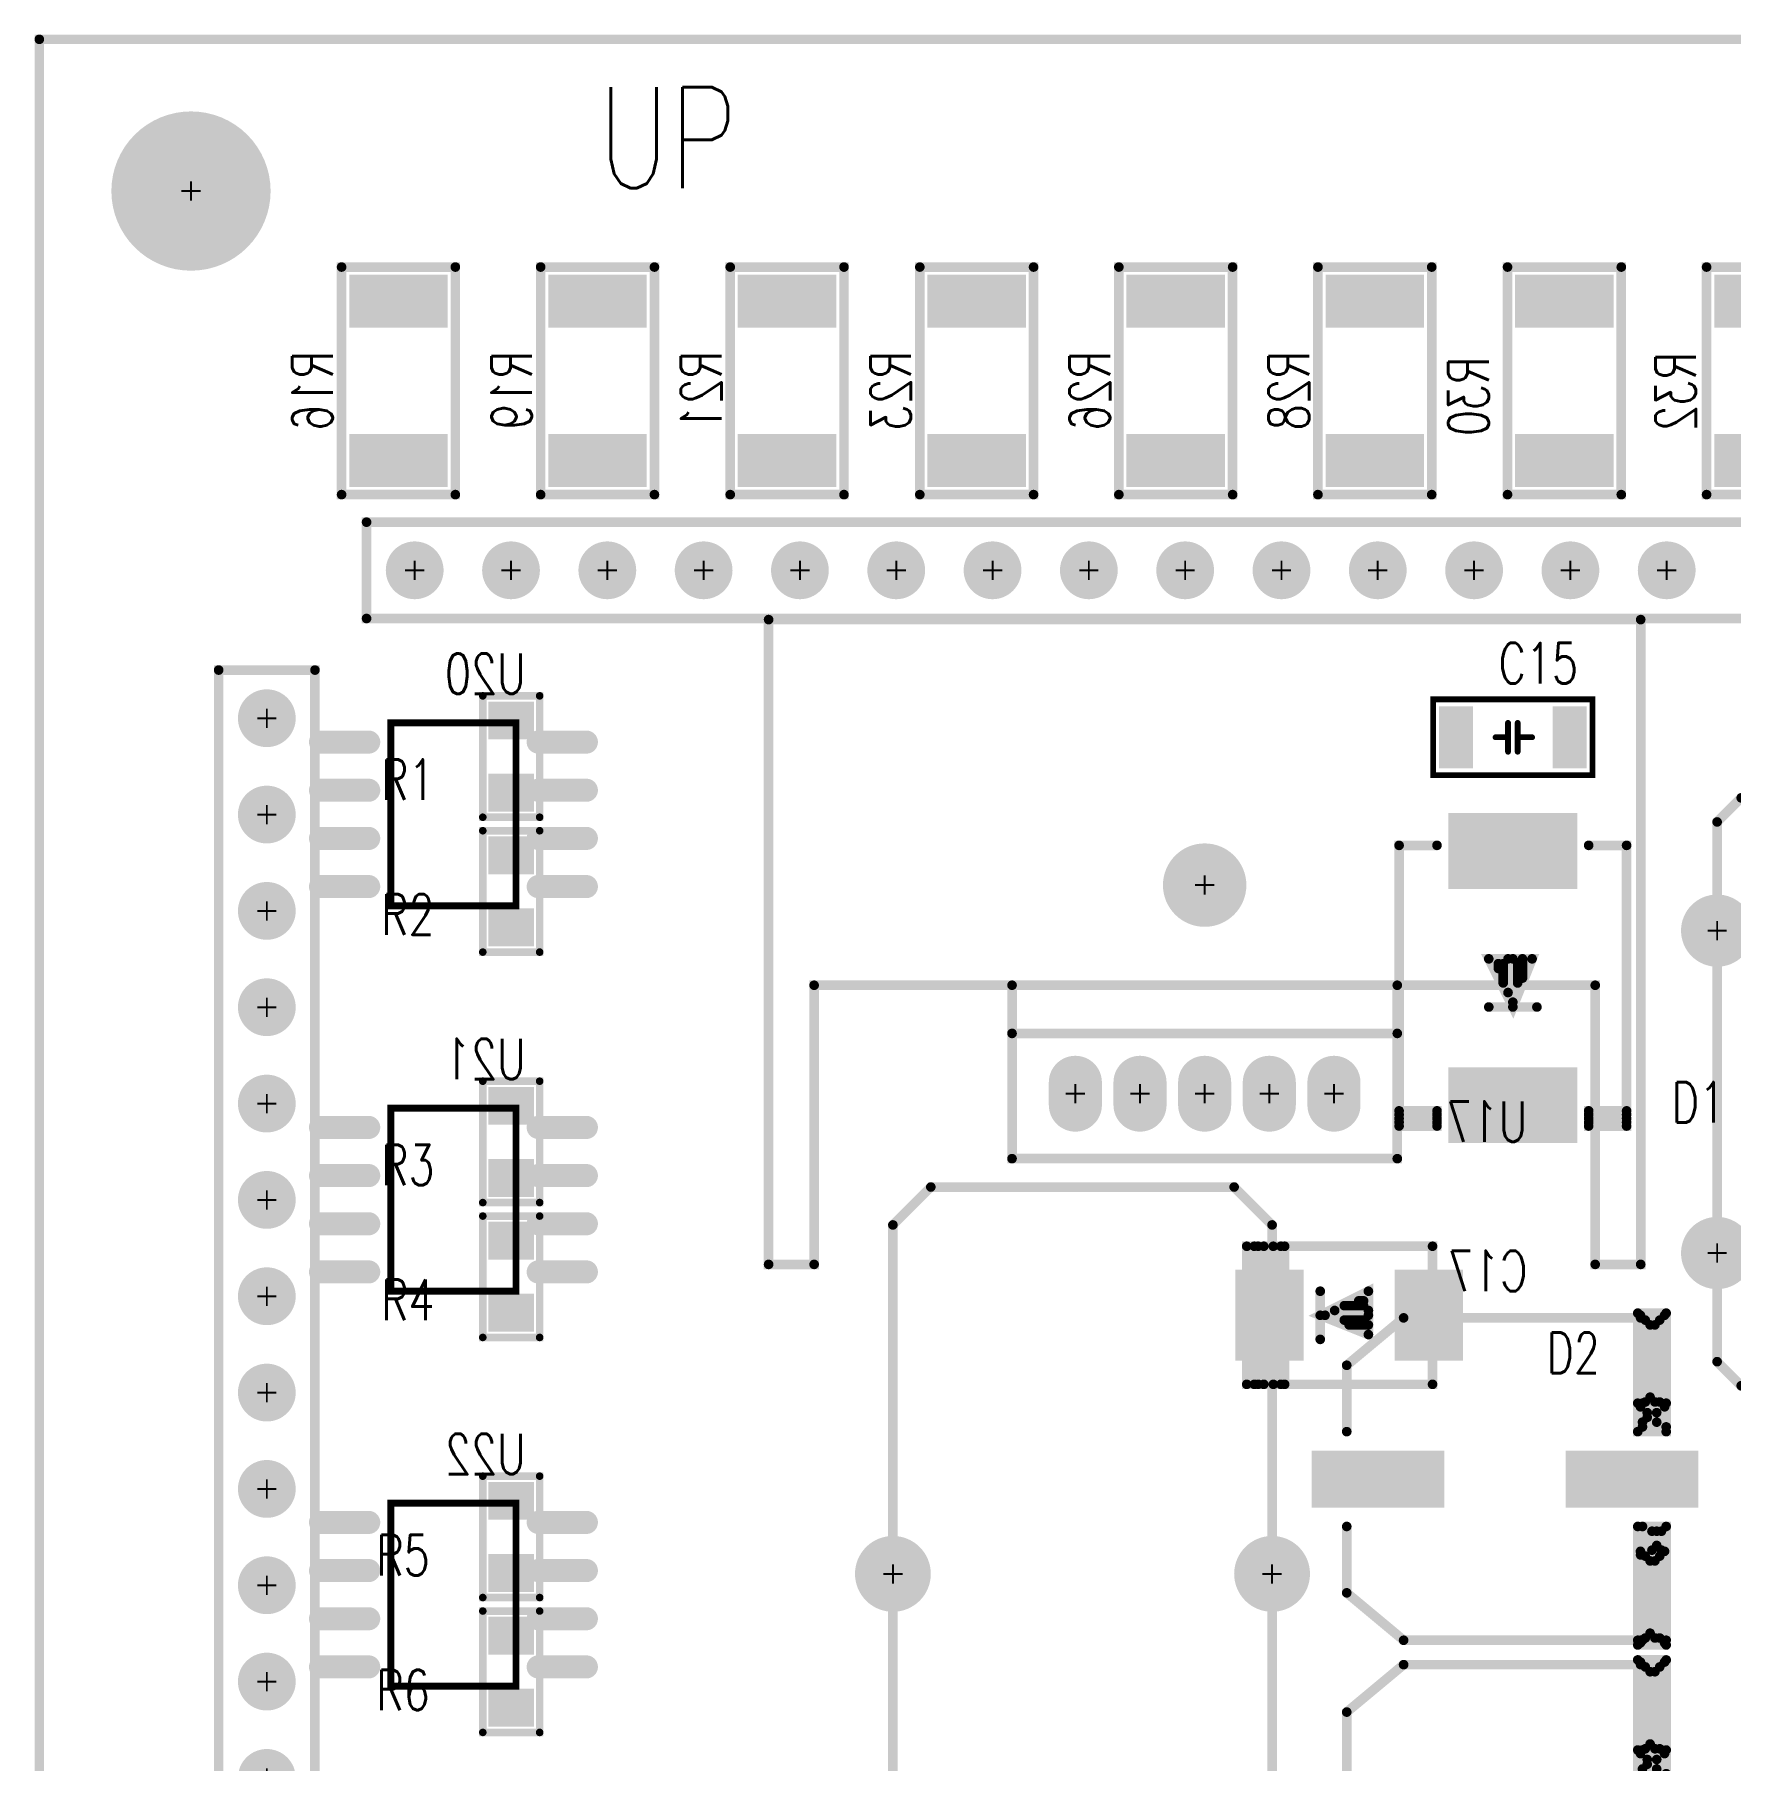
# Model space of a CAD drawing. Extents: x -29 to 96, y -45 to 104.
# Drawn here: x -0.13 to 44.6, y 58.62 to 104.13 of the extents above; entities that cross this region are included whole.
import ezdxf

# ---------------------------------------------------------------- set-up
doc = ezdxf.new("R2010")
doc.units = 0
for name, color, linetype in [('BOARD_OUTLINE_00', 43, 'CONTINUOUS'), ('DRIL_PLTE_THRU_01', 3, 'CONTINUOUS'), ('DRIL_PLTE_THRU_02', 1, 'CONTINUOUS'), ('DRIL_SYMBOL', 43, 'CONTINUOUS'), ('PADS_BOT', 16, 'CONTINUOUS'), ('PADS_INNER', 96, 'CONTINUOUS'), ('PADS_TOP', 96, 'CONTINUOUS'), ('PADS_XR_25', 253, 'CONTINUOUS'), ('PART_BOT_2DLINE_00', 2, 'CONTINUOUS'), ('PART_NAME_01', 254, 'CONTINUOUS'), ('PART_NAME_02', 130, 'CONTINUOUS'), ('PART_TOP_2DLINE_00', 254, 'CONTINUOUS'), ('PART_TOP_2DLINE_01', 254, 'CONTINUOUS'), ('TEXT_26', 254, 'CONTINUOUS')]:
    doc.layers.add(name, color=color, linetype=linetype)
doc.styles.add('W0$1524', font='simplex', dxfattribs={"width": 0.75})
doc.styles.add('W0$254', font='simplex', dxfattribs={"width": 0.75})

# ---------------------------------------------------------------- blocks, each defined once
blk = doc.blocks.new('SMOOTH_0$254')
at = {"const_width": 0.127}
blk.add_lwpolyline([(-0.0635, 0, 1), (0.0635, 0, 1)], format="xyb", close=True, dxfattribs=at)
blk = doc.blocks.new('BOARD_23')
at = {"layer": 'BOARD_OUTLINE_00', "const_width": 0.254}
blk.add_lwpolyline([(-0.55, -7.55), (95.45, -7.55), (95.45, 104.45), (-0.55, 104.45)], close=True, dxfattribs=at)
at = {"layer": 'BOARD_OUTLINE_00'}
blk.add_blockref('SMOOTH_0$254', (-0.55, 104.45), dxfattribs=at)
blk = doc.blocks.new('SMOOTH_0$1524')
at = {"const_width": 0.0762}
blk.add_lwpolyline([(-0.0381, 0, 1), (0.0381, 0, 1)], format="xyb", close=True, dxfattribs=at)
blk = doc.blocks.new('PART_BODY_TOP_2')
at = {"layer": 'PART_TOP_2DLINE_00', "const_width": 0.1524}
blk.add_lwpolyline([(-1, -2.1), (1, -2.1), (1, 2.1), (-1, 2.1)], close=True, dxfattribs=at)
for points in [[(0, 0.508), (0, 0.127)], [(-0.381, 0.127), (0.381, 0.127)], [(-0.381, -0.127), (0.381, -0.127)], [(0, -0.127), (0, -0.4572)]]:
    blk.add_lwpolyline(points, dxfattribs=at)
at = {"layer": 'PART_TOP_2DLINE_00'}
for p in [(-1, 2.1), (1, 2.1), (0, 0.508), (-0.381, 0.127), (0, 0.127), (0.381, 0.127), (-0.381, -0.127), (0, -0.127), (0, -0.4572), (0.381, -0.127), (-1, -2.1), (1, -2.1)]:
    blk.add_blockref('SMOOTH_0$1524', p, dxfattribs=at)
blk = doc.blocks.new('DRIL_HOLE_0')
blk.add_lwpolyline([(0, 0, 1), (0, 0, 1)], format="xyb", close=True)
blk = doc.blocks.new('PAD_0')
blk.add_lwpolyline([(0, 0, 1), (0, 0, 1)], format="xyb", close=True)
blk = doc.blocks.new('PAD_2')
at = {"const_width": 0.9}
blk.add_lwpolyline([(-0.82, 0), (0.82, 0)], dxfattribs=at)
blk = doc.blocks.new('STK_TOP_4')
at = {"layer": 'DRIL_PLTE_THRU_01'}
blk.add_blockref('DRIL_HOLE_0', (0, 0), dxfattribs=at)
at = {"layer": 'DRIL_PLTE_THRU_02'}
blk.add_blockref('DRIL_HOLE_0', (0, 0), dxfattribs=at)
at = {"layer": 'PADS_BOT'}
blk.add_blockref('PAD_0', (0, 0), dxfattribs=at)
at = {"layer": 'PADS_INNER'}
blk.add_blockref('PAD_0', (0, 0), dxfattribs=at)
at = {"layer": 'PADS_TOP'}
blk.add_blockref('PAD_2', (0, 0), dxfattribs=at)
blk = doc.blocks.new('SYM_TOP_4')
for name, p in [('STK_TOP_4', (0, 1.5)), ('PART_BODY_TOP_2', (0, 0)), ('STK_TOP_4', (0, -1.5))]:
    blk.add_blockref(name, p)
blk = doc.blocks.new('PART_TOP_6')
blk.add_blockref('SYM_TOP_4', (0, 0))
at = {"layer": 'PART_NAME_01', "style": 'W0$1524', "width": 0.75}
blk.add_text('C15', height=1.0668, rotation=90, dxfattribs=at).set_placement((-1.419, -0.376))
blk = doc.blocks.new('PART_BODY_BOT_3')
at = {"layer": 'PART_BOT_2DLINE_00', "const_width": 0.254}
for points in [[(-0.825, 1.25), (-0.825, 3), (0.675, 4.25), (6.925, 4.25), (6.925, 2)], [(6.85, 4.375), (7.6, 4.375)], [(6.85, 1.25), (6.85, 4.25)], [(6.85, 4.25), (7.6, 4.25)], [(6.922, 4.318), (7.557, 4.318), (7.557, 1.905), (6.922, 1.905), (6.922, 4.318), (7.43, 4.191), (7.43, 2.032), (7.049, 2.032), (7.049, 4.191), (7.303, 4.191), (7.303, 2.159), (7.176, 2.159), (7.176, 4.064)], [(6.975, 4.25), (6.975, 1.25), (7.6, 1.25), (7.6, 4.25)], [(7.475, 1.375), (7.475, 1.875), (7.225, 1.875), (7.225, 1.375), (7.35, 1.375), (7.35, 1.75)], [(6.85, 1.25), (7.6, 1.25)], [(6.922, -1.905), (6.925, -4.25), (0.675, -4.25), (-0.825, -3), (-0.825, -1.25)], [(6.85, -2), (6.85, -1.25), (7.6, -1.25), (7.6, -2), (6.975, -2), (6.975, -1.5), (7.35, -1.5), (7.35, -1.75), (7.1, -1.75), (7.1, -1.625)], [(6.85, -1.25), (6.85, -4.375)], [(6.975, -1.375), (7.6, -1.375)], [(7.6, -1.375), (7.6, -4.375)], [(6.922, -1.905), (7.557, -1.905), (7.557, -4.318), (6.922, -4.318), (6.922, -1.905), (7.43, -2.032), (7.43, -4.191), (7.049, -4.191), (7.049, -2.032), (7.303, -2.032), (7.303, -4.064), (7.176, -4.064), (7.176, -2.159)], [(6.85, -4.375), (7.6, -4.375)]]:
    blk.add_lwpolyline(points, dxfattribs=at)
at = {"layer": 'PART_BOT_2DLINE_00'}
for p in [(0.675, 4.25), (6.85, 4.375), (6.85, 4.25), (6.85, 4.25), (6.922, 4.318), (6.922, 4.318), (6.925, 4.25), (6.975, 4.25), (7.049, 4.191), (7.176, 4.064), (7.303, 4.191), (7.43, 4.191), (7.557, 4.318), (7.6, 4.375), (7.6, 4.25), (7.6, 4.25), (-0.825, 3), (7.176, 2.159), (7.303, 2.159), (6.922, 1.905), (6.925, 2), (7.049, 2.032), (7.225, 1.875), (7.35, 1.75), (7.43, 2.032), (7.475, 1.875), (7.557, 1.905), (-0.825, 1.25), (6.85, 1.25), (6.85, 1.25), (6.975, 1.25), (7.225, 1.375), (7.35, 1.375), (7.475, 1.375), (7.6, 1.25), (7.6, 1.25), (-0.825, -1.25), (6.85, -1.25), (6.85, -1.25), (6.975, -1.375), (7.6, -1.25), (7.6, -1.375), (7.6, -1.375), (6.922, -1.905), (6.922, -1.905), (6.922, -1.905), (6.975, -1.5), (7.1, -1.625), (7.1, -1.75), (7.35, -1.5), (7.35, -1.75), (7.557, -1.905), (6.85, -2), (6.975, -2), (7.049, -2.032), (7.176, -2.159), (7.303, -2.032), (7.43, -2.032), (7.6, -2), (-0.825, -3), (7.049, -4.191), (7.176, -4.064), (7.303, -4.064), (7.43, -4.191), (0.675, -4.25), (6.85, -4.375), (6.85, -4.375), (6.922, -4.318), (6.925, -4.25), (7.557, -4.318), (7.6, -4.375), (7.6, -4.375)]:
    blk.add_blockref('SMOOTH_0$254', p, dxfattribs=at)
blk = doc.blocks.new('PAD_3')
at = {"const_width": 1.5}
blk.add_lwpolyline([(-1.75, 0), (1.75, 0)], dxfattribs=at)
blk = doc.blocks.new('STK_BOT_5')
at = {"layer": 'DRIL_PLTE_THRU_01'}
blk.add_blockref('DRIL_HOLE_0', (0, 0), dxfattribs=at)
at = {"layer": 'DRIL_PLTE_THRU_02'}
blk.add_blockref('DRIL_HOLE_0', (0, 0), dxfattribs=at)
at = {"layer": 'PADS_BOT'}
blk.add_blockref('PAD_3', (0, 0), dxfattribs=at)
at = {"layer": 'PADS_INNER'}
blk.add_blockref('PAD_0', (0, 0), dxfattribs=at)
at = {"layer": 'PADS_TOP'}
blk.add_blockref('PAD_0', (0, 0), dxfattribs=at)
at = {"layer": 'PADS_XR_25'}
blk.add_blockref('PAD_0', (0, 0), dxfattribs=at)
blk = doc.blocks.new('SYM_BOT_5')
for name, p in [('PART_BODY_BOT_3', (0, 0)), ('STK_BOT_5', (0, 0)), ('STK_BOT_5', (6.7, 0))]:
    blk.add_blockref(name, p)
blk = doc.blocks.new('PART_BOT_7')
blk.add_blockref('SYM_BOT_5', (0, 0))
at = {"layer": 'PART_NAME_02', "style": 'W0$1524', "width": 0.75}
blk.add_text('C16', height=1.0668, rotation=180, dxfattribs=at).set_placement((3.556, 5.588))
blk = doc.blocks.new('PART_BOT_8')
blk.add_blockref('SYM_BOT_5', (0, 0))
at = {"layer": 'PART_NAME_02', "style": 'W0$1524', "width": 0.75}
blk.add_text('C17', height=1.0668, rotation=180, dxfattribs=at).set_placement((3.937, -4.953))
blk = doc.blocks.new('PART_BODY_BOT_22')
at = {"layer": 'PART_BOT_2DLINE_00', "const_width": 0.254}
blk.add_lwpolyline([(-3.615, -7.75), (-4.25, -7.115), (-4.25, 7.115), (-3.615, 7.75), (3.615, 7.75), (4.25, 7.115), (4.25, -7.115), (3.615, -7.75)], close=True, dxfattribs=at)
for points in [[(-1.456, 4.188, -1.999132), (-0.44, 4.188)], [(-0.44, 4.188, -1.999132), (0.576, 4.188)], [(0.576, 4.188, -1.999132), (1.592, 4.188)], [(-1.456, -4.448, -1.999132), (-0.44, -4.448)], [(-0.44, -4.448, -1.999132), (0.576, -4.448)], [(0.576, -4.448, -1.999132), (1.592, -4.448)]]:
    blk.add_lwpolyline(points, format="xyb", dxfattribs=at)
for points in [[(-2.726, 4.188), (-1.456, 4.188)], [(2.862, 4.188), (1.592, 4.188)], [(-2.726, -4.448), (-1.456, -4.448)], [(2.862, -4.448), (1.592, -4.448)]]:
    blk.add_lwpolyline(points, dxfattribs=at)
at = {"layer": 'PART_BOT_2DLINE_00'}
for p in [(-3.615, 7.75), (3.615, 7.75), (-4.25, 7.115), (4.25, 7.115), (-2.726, 4.188), (-1.456, 4.188), (-1.456, 4.188), (-0.44, 4.188), (-0.44, 4.188), (0.576, 4.188), (0.576, 4.188), (1.592, 4.188), (1.592, 4.188), (2.862, 4.188), (-2.726, -4.448), (-1.456, -4.448), (-1.456, -4.448), (-0.44, -4.448), (-0.44, -4.448), (0.576, -4.448), (0.576, -4.448), (1.592, -4.448), (1.592, -4.448), (2.862, -4.448), (-4.25, -7.115), (4.25, -7.115), (-3.615, -7.75), (3.615, -7.75)]:
    blk.add_blockref('SMOOTH_0$254', p, dxfattribs=at)
blk = doc.blocks.new('DRIL_SYMBOL_1$2')
at = {"layer": 'DRIL_SYMBOL', "const_width": 0.0508}
for points in [[(-0.254, 0), (0.254, 0)], [(0, -0.254), (0, 0.254)]]:
    blk.add_lwpolyline(points, dxfattribs=at)
blk = doc.blocks.new('DRIL_HOLE_1$2')
at = {"const_width": 0.6}
blk.add_lwpolyline([(-0.3, 0, 1), (0.3, 0, 1)], format="xyb", close=True, dxfattribs=at)
blk.add_blockref('DRIL_SYMBOL_1$2', (0, 0))
blk = doc.blocks.new('PAD_18')
at = {"const_width": 0.9525}
blk.add_lwpolyline([(0, -0.47625, 1), (0, 0.47625, 1)], format="xyb", close=True, dxfattribs=at)
blk = doc.blocks.new('STK_BOT_36')
at = {"layer": 'DRIL_PLTE_THRU_01'}
blk.add_blockref('DRIL_HOLE_1$2', (0, 0), dxfattribs=at)
at = {"layer": 'DRIL_PLTE_THRU_02'}
blk.add_blockref('DRIL_HOLE_1$2', (0, 0), dxfattribs=at)
at = {"layer": 'PADS_BOT'}
blk.add_blockref('PAD_18', (0, 0), dxfattribs=at)
at = {"layer": 'PADS_INNER'}
blk.add_blockref('PAD_18', (0, 0), dxfattribs=at)
at = {"layer": 'PADS_TOP'}
blk.add_blockref('PAD_18', (0, 0), dxfattribs=at)
blk = doc.blocks.new('SYM_BOT_24')
for name, p in [('PART_BODY_BOT_22', (0, 0)), ('STK_BOT_36', (-4.25, 4.25)), ('STK_BOT_36', (4.25, 4.25)), ('STK_BOT_36', (-4.25, -4.25)), ('STK_BOT_36', (4.25, -4.25))]:
    blk.add_blockref(name, p)
blk = doc.blocks.new('PART_BOT_112')
blk.add_blockref('SYM_BOT_24', (0, 0))
at = {"layer": 'PART_NAME_02', "style": 'W0$1524', "width": 0.75}
blk.add_text('L2', height=1.0668, dxfattribs=at).set_placement((-3.062, 8.459))
blk = doc.blocks.new('DRIL_SYMBOL_4$2')
at = {"layer": 'DRIL_SYMBOL', "const_width": 0.0508}
for points in [[(-0.254, 0), (0.254, 0)], [(0, -0.254), (0, 0.254)]]:
    blk.add_lwpolyline(points, dxfattribs=at)
blk = doc.blocks.new('DRIL_HOLE_4$2')
at = {"const_width": 2.1}
blk.add_lwpolyline([(-1.05, 0, 1), (1.05, 0, 1)], format="xyb", close=True, dxfattribs=at)
blk.add_blockref('DRIL_SYMBOL_4$2', (0, 0))
blk = doc.blocks.new('PAD_21')
at = {"const_width": 0.762}
blk.add_lwpolyline([(0, -0.381, 1), (0, 0.381, 1)], format="xyb", close=True, dxfattribs=at)
blk = doc.blocks.new('PAD_9')
at = {"const_width": 1.016}
blk.add_lwpolyline([(0, -0.508, 1), (0, 0.508, 1)], format="xyb", close=True, dxfattribs=at)
blk = doc.blocks.new('STK_TOP_44')
at = {"layer": 'DRIL_PLTE_THRU_01'}
blk.add_blockref('DRIL_HOLE_4$2', (0, 0), dxfattribs=at)
at = {"layer": 'DRIL_PLTE_THRU_02'}
blk.add_blockref('DRIL_HOLE_4$2', (0, 0), dxfattribs=at)
at = {"layer": 'PADS_BOT'}
blk.add_blockref('PAD_21', (0, 0), dxfattribs=at)
at = {"layer": 'PADS_INNER'}
blk.add_blockref('PAD_21', (0, 0), dxfattribs=at)
at = {"layer": 'PADS_TOP'}
blk.add_blockref('PAD_21', (0, 0), dxfattribs=at)
at = {"layer": 'PADS_XR_25'}
blk.add_blockref('PAD_9', (0, 0), dxfattribs=at)
blk = doc.blocks.new('SYM_TOP_27')
blk.add_blockref('STK_TOP_44', (0, 0))
blk = doc.blocks.new('PART_TOP_115')
blk.add_blockref('SYM_TOP_27', (0, 0))
blk = doc.blocks.new('PART_BODY_BOT_27')
at = {"layer": 'PART_BOT_2DLINE_00', "const_width": 0.254}
blk.add_lwpolyline([(-1.5, 3), (1.5, 3), (1.5, -3), (-1.5, -3)], close=True, dxfattribs=at)
at = {"layer": 'PART_BOT_2DLINE_00'}
for p in [(-1.5, 3), (1.5, 3), (-1.5, -3), (1.5, -3)]:
    blk.add_blockref('SMOOTH_0$254', p, dxfattribs=at)
blk = doc.blocks.new('PAD_22')
at = {"const_width": 1.4}
blk.add_lwpolyline([(-1.3, 0), (1.3, 0)], dxfattribs=at)
blk = doc.blocks.new('STK_BOT_66')
at = {"layer": 'DRIL_PLTE_THRU_01'}
blk.add_blockref('DRIL_HOLE_0', (0, 0), dxfattribs=at)
at = {"layer": 'DRIL_PLTE_THRU_02'}
blk.add_blockref('DRIL_HOLE_0', (0, 0), dxfattribs=at)
at = {"layer": 'PADS_BOT'}
blk.add_blockref('PAD_22', (0, 0), dxfattribs=at)
at = {"layer": 'PADS_INNER'}
blk.add_blockref('PAD_0', (0, 0), dxfattribs=at)
at = {"layer": 'PADS_TOP'}
blk.add_blockref('PAD_0', (0, 0), dxfattribs=at)
blk = doc.blocks.new('SYM_BOT_28')
for name, p in [('STK_BOT_66', (0, 2.1)), ('PART_BODY_BOT_27', (0, 0)), ('STK_BOT_66', (0, -2.1))]:
    blk.add_blockref(name, p)
blk = doc.blocks.new('PART_BOT_119')
blk.add_blockref('SYM_BOT_28', (0, 0))
at = {"layer": 'PART_NAME_02', "style": 'W0$1524', "width": 0.75}
blk.add_text('R16', height=1.0668, rotation=90, dxfattribs=at).set_placement((-1.734, -0.787))
blk = doc.blocks.new('PART_BOT_120')
blk.add_blockref('SYM_BOT_28', (0, 0))
at = {"layer": 'PART_NAME_02', "style": 'W0$1524', "width": 0.75}
blk.add_text('R19', height=1.0668, rotation=90, dxfattribs=at).set_placement((-1.734, -0.787))
blk = doc.blocks.new('PART_BOT_121')
blk.add_blockref('SYM_BOT_28', (0, 0))
at = {"layer": 'PART_NAME_02', "style": 'W0$1524', "width": 0.75}
blk.add_text('R21', height=1.0668, rotation=90, dxfattribs=at).set_placement((-1.734, -0.787))
blk = doc.blocks.new('PART_BOT_122')
blk.add_blockref('SYM_BOT_28', (0, 0))
at = {"layer": 'PART_NAME_02', "style": 'W0$1524', "width": 0.75}
blk.add_text('R23', height=1.0668, rotation=90, dxfattribs=at).set_placement((-1.734, -0.787))
blk = doc.blocks.new('PART_BOT_123')
blk.add_blockref('SYM_BOT_28', (0, 0))
at = {"layer": 'PART_NAME_02', "style": 'W0$1524', "width": 0.75}
blk.add_text('R26', height=1.0668, rotation=90, dxfattribs=at).set_placement((-1.734, -0.787))
blk = doc.blocks.new('PART_BOT_124')
blk.add_blockref('SYM_BOT_28', (0, 0))
at = {"layer": 'PART_NAME_02', "style": 'W0$1524', "width": 0.75}
blk.add_text('R28', height=1.0668, rotation=90, dxfattribs=at).set_placement((-1.734, -0.787))
blk = doc.blocks.new('PART_BOT_125')
blk.add_blockref('SYM_BOT_28', (0, 0))
at = {"layer": 'PART_NAME_02', "style": 'W0$1524', "width": 0.75}
blk.add_text('R30', height=1.0668, rotation=90, dxfattribs=at).set_placement((-1.995, -0.635))
blk = doc.blocks.new('PART_BOT_126')
blk.add_blockref('SYM_BOT_28', (0, 0))
at = {"layer": 'PART_NAME_02', "style": 'W0$1524', "width": 0.75}
blk.add_text('R32', height=1.0668, rotation=90, dxfattribs=at).set_placement((-1.784, -0.762))
blk = doc.blocks.new('PART_BODY_BOT_30')
at = {"layer": 'PART_BOT_2DLINE_00', "const_width": 0.254}
for points in [[(-11.5, 12.5), (11.5, 12.5), (11.5, -4.5), (10.3, -4.5), (10.3, 2.86), (-10.3, 2.86), (-10.3, -4.5), (-11.5, -4.5)], [(-5.08, 2.86), (5.08, 2.86), (5.08, -1.712), (-5.08, -1.712)]]:
    blk.add_lwpolyline(points, close=True, dxfattribs=at)
blk.add_lwpolyline([(-5.08, 1.59), (5.08, 1.59)], dxfattribs=at)
at = {"layer": 'PART_BOT_2DLINE_00'}
for p in [(-11.5, 12.5), (11.5, 12.5), (-10.3, 2.86), (-5.08, 2.86), (5.08, 2.86), (10.3, 2.86), (-5.08, 1.59), (5.08, 1.59), (-5.08, -1.712), (5.08, -1.712), (-11.5, -4.5), (-10.3, -4.5), (10.3, -4.5), (11.5, -4.5)]:
    blk.add_blockref('SMOOTH_0$254', p, dxfattribs=at)
blk = doc.blocks.new('PAD_23')
at = {"const_width": 0.7}
blk.add_lwpolyline([(-0.3, -0.35), (0.3, -0.35, 1), (0.3, 0.35), (-0.3, 0.35, 1)], format="xyb", close=True, dxfattribs=at)
blk = doc.blocks.new('STK_BOT_69')
at = {"layer": 'DRIL_PLTE_THRU_01'}
blk.add_blockref('DRIL_HOLE_1$2', (0, 0), dxfattribs=at)
at = {"layer": 'DRIL_PLTE_THRU_02'}
blk.add_blockref('DRIL_HOLE_1$2', (0, 0), dxfattribs=at)
at = {"layer": 'PADS_BOT', "rotation": 90}
blk.add_blockref('PAD_23', (0, 0), dxfattribs=at)
at = {"layer": 'PADS_INNER', "rotation": 90}
blk.add_blockref('PAD_23', (0, 0), dxfattribs=at)
at = {"layer": 'PADS_TOP', "rotation": 90}
blk.add_blockref('PAD_23', (0, 0), dxfattribs=at)
blk = doc.blocks.new('DRIL_SYMBOL_1$5')
at = {"layer": 'DRIL_SYMBOL', "const_width": 0.0508}
for points in [[(-0.254, 0), (0.254, 0)], [(0, -0.254), (0, 0.254)]]:
    blk.add_lwpolyline(points, dxfattribs=at)
blk = doc.blocks.new('DRIL_HOLE_1$5')
at = {"const_width": 0.75}
blk.add_lwpolyline([(-0.375, 0, 1), (0.375, 0, 1)], format="xyb", close=True, dxfattribs=at)
blk.add_blockref('DRIL_SYMBOL_1$5', (0, 0))
blk = doc.blocks.new('PAD_24')
at = {"const_width": 1.1}
blk.add_lwpolyline([(0, -0.55, 1), (0, 0.55, 1)], format="xyb", close=True, dxfattribs=at)
blk = doc.blocks.new('STK_BOT_70')
at = {"layer": 'DRIL_PLTE_THRU_01'}
blk.add_blockref('DRIL_HOLE_1$5', (0, 0), dxfattribs=at)
at = {"layer": 'DRIL_PLTE_THRU_02'}
blk.add_blockref('DRIL_HOLE_1$5', (0, 0), dxfattribs=at)
at = {"layer": 'PADS_BOT'}
blk.add_blockref('PAD_24', (0, 0), dxfattribs=at)
at = {"layer": 'PADS_INNER'}
blk.add_blockref('PAD_24', (0, 0), dxfattribs=at)
at = {"layer": 'PADS_TOP'}
blk.add_blockref('PAD_24', (0, 0), dxfattribs=at)
blk = doc.blocks.new('SYM_BOT_31')
for name, p in [('PART_BODY_BOT_30', (0, 0)), ('STK_BOT_70', (0, 5.5)), ('STK_BOT_69', (-3.41, 0)), ('STK_BOT_69', (-1.705, 0)), ('STK_BOT_69', (0, 0)), ('STK_BOT_69', (1.705, 0)), ('STK_BOT_69', (3.41, 0))]:
    blk.add_blockref(name, p)
blk = doc.blocks.new('PART_BOT_135')
blk.add_blockref('SYM_BOT_31', (0, 0))
at = {"layer": 'PART_NAME_02', "style": 'W0$1524', "width": 0.75}
blk.add_text('U17', height=1.0668, dxfattribs=at).set_placement((-8.509, -1.27))
blk = doc.blocks.new('PART_BODY_BOT_29')
at = {"layer": 'PART_BOT_2DLINE_00', "const_width": 0.254}
blk.add_lwpolyline([(1, 0), (0, 1), (0, 19.4), (1, 20.4), (9, 20.4), (10, 19.4), (10, 1), (9, 0)], close=True, dxfattribs=at)
at = {"layer": 'PART_BOT_2DLINE_00'}
for p in [(1, 20.4), (9, 20.4), (0, 19.4), (10, 19.4), (0, 1), (10, 1), (1, 0), (9, 0)]:
    blk.add_blockref('SMOOTH_0$254', p, dxfattribs=at)
blk = doc.blocks.new('DRIL_SYMBOL_1')
at = {"layer": 'DRIL_SYMBOL', "const_width": 0.0508}
for points in [[(-0.254, 0), (0.254, 0)], [(0, -0.254), (0, 0.254)]]:
    blk.add_lwpolyline(points, dxfattribs=at)
blk = doc.blocks.new('DRIL_HOLE_1')
at = {"const_width": 0.5}
blk.add_lwpolyline([(-0.25, 0, 1), (0.25, 0, 1)], format="xyb", close=True, dxfattribs=at)
blk.add_blockref('DRIL_SYMBOL_1', (0, 0))
blk = doc.blocks.new('PAD_25')
at = {"const_width": 1}
blk.add_lwpolyline([(0, -0.5, 1), (0, 0.5, 1)], format="xyb", close=True, dxfattribs=at)
blk = doc.blocks.new('STK_BOT_68')
at = {"layer": 'DRIL_PLTE_THRU_01'}
blk.add_blockref('DRIL_HOLE_1', (0, 0), dxfattribs=at)
at = {"layer": 'DRIL_PLTE_THRU_02'}
blk.add_blockref('DRIL_HOLE_1', (0, 0), dxfattribs=at)
at = {"layer": 'PADS_BOT'}
blk.add_blockref('PAD_25', (0, 0), dxfattribs=at)
at = {"layer": 'PADS_INNER'}
blk.add_blockref('PAD_25', (0, 0), dxfattribs=at)
at = {"layer": 'PADS_TOP'}
blk.add_blockref('PAD_25', (0, 0), dxfattribs=at)
blk = doc.blocks.new('SYM_BOT_30')
for name, p in [('PART_BODY_BOT_29', (0, 0)), ('STK_BOT_68', (0, 10.2)), ('STK_BOT_68', (10, 10.2))]:
    blk.add_blockref(name, p)
blk = doc.blocks.new('PART_BOT_136')
blk.add_blockref('SYM_BOT_30', (0, 0))
at = {"layer": 'PART_NAME_02', "style": 'W0$1524', "width": 0.75}
blk.add_text('L1', height=1.0668, dxfattribs=at).set_placement((2.159, -1.778))
blk = doc.blocks.new('SMOOTH_0$1778')
at = {"const_width": 0.0889}
blk.add_lwpolyline([(-0.04445, 0, 1), (0.04445, 0, 1)], format="xyb", close=True, dxfattribs=at)
blk = doc.blocks.new('PART_BODY_BOT_18')
at = {"layer": 'PART_BOT_2DLINE_00', "const_width": 0.178}
blk.add_lwpolyline([(-2.413, -1.651), (2.413, -1.651), (2.413, 1.651), (-2.413, 1.651)], close=True, dxfattribs=at)
at = {"layer": 'PART_BOT_2DLINE_00'}
for p in [(-2.413, 1.651), (2.413, 1.651), (-2.413, -1.651), (2.413, -1.651)]:
    blk.add_blockref('SMOOTH_0$1778', p, dxfattribs=at)
blk = doc.blocks.new('PAD_11')
at = {"const_width": 0.3048}
blk.add_lwpolyline([(-0.635, -0.1524), (0.635, -0.1524, 1), (0.635, 0.1524), (-0.635, 0.1524, 1)], format="xyb", close=True, dxfattribs=at)
blk = doc.blocks.new('STK_BOT_17')
at = {"layer": 'DRIL_PLTE_THRU_01'}
blk.add_blockref('DRIL_HOLE_0', (0, 0), dxfattribs=at)
at = {"layer": 'DRIL_PLTE_THRU_02'}
blk.add_blockref('DRIL_HOLE_0', (0, 0), dxfattribs=at)
at = {"layer": 'PADS_BOT', "rotation": 90}
blk.add_blockref('PAD_11', (0, 0), dxfattribs=at)
at = {"layer": 'PADS_INNER'}
blk.add_blockref('PAD_0', (0, 0), dxfattribs=at)
at = {"layer": 'PADS_TOP'}
blk.add_blockref('PAD_0', (0, 0), dxfattribs=at)
blk = doc.blocks.new('SYM_BOT_20')
for name, p in [('STK_BOT_17', (-1.905, 2.8702)), ('STK_BOT_17', (-0.635, 2.8702)), ('STK_BOT_17', (0.635, 2.8702)), ('STK_BOT_17', (1.905, 2.8702)), ('PART_BODY_BOT_18', (0, 0)), ('STK_BOT_17', (-1.905, -2.8702)), ('STK_BOT_17', (-0.635, -2.8702)), ('STK_BOT_17', (0.635, -2.8702)), ('STK_BOT_17', (1.905, -2.8702))]:
    blk.add_blockref(name, p)
blk = doc.blocks.new('PART_BOT_137')
blk.add_blockref('SYM_BOT_20', (0, 0))
at = {"layer": 'PART_NAME_02', "style": 'W0$1524', "width": 0.75}
blk.add_text('U20', height=1.0668, rotation=90, dxfattribs=at).set_placement((-3.175, -1.905))
blk = doc.blocks.new('SMOOTH_0$199898')
at = {"const_width": 0.099949}
blk.add_lwpolyline([(-0.049974, 0, 1), (0.049974, 0, 1)], format="xyb", close=True, dxfattribs=at)
blk = doc.blocks.new('PART_BODY_TOP_31')
at = {"layer": 'PART_TOP_2DLINE_00', "const_width": 0.2}
blk.add_lwpolyline([(-1.6, -0.75), (1.6, -0.75), (1.6, 0.75), (-1.6, 0.75)], close=True, dxfattribs=at)
at = {"layer": 'PART_TOP_2DLINE_00'}
for p in [(-1.6, 0.75), (1.6, 0.75), (-1.6, -0.75), (1.6, -0.75)]:
    blk.add_blockref('SMOOTH_0$199898', p, dxfattribs=at)
blk = doc.blocks.new('PAD_26')
at = {"const_width": 1}
blk.add_lwpolyline([(-0.6, 0), (0.6, 0)], dxfattribs=at)
blk = doc.blocks.new('STK_TOP_71')
at = {"layer": 'DRIL_PLTE_THRU_01'}
blk.add_blockref('DRIL_HOLE_0', (0, 0), dxfattribs=at)
at = {"layer": 'DRIL_PLTE_THRU_02'}
blk.add_blockref('DRIL_HOLE_0', (0, 0), dxfattribs=at)
at = {"layer": 'PADS_BOT'}
blk.add_blockref('PAD_0', (0, 0), dxfattribs=at)
at = {"layer": 'PADS_INNER'}
blk.add_blockref('PAD_0', (0, 0), dxfattribs=at)
at = {"layer": 'PADS_TOP', "rotation": 90}
blk.add_blockref('PAD_26', (0, 0), dxfattribs=at)
blk = doc.blocks.new('SYM_TOP_32')
for name, p in [('STK_TOP_71', (-0.95, 0)), ('STK_TOP_71', (0.95, 0)), ('PART_BODY_TOP_31', (0, 0))]:
    blk.add_blockref(name, p)
blk = doc.blocks.new('PART_TOP_138')
blk.add_blockref('SYM_TOP_32', (0, 0))
at = {"layer": 'PART_NAME_01', "style": 'W0$1524', "width": 0.75}
blk.add_text('R1', height=1.0668, rotation=270, dxfattribs=at).set_placement((-1.143, 3.429))
blk = doc.blocks.new('PART_TOP_139')
blk.add_blockref('SYM_TOP_32', (0, 0))
at = {"layer": 'PART_NAME_01', "style": 'W0$1524', "width": 0.75}
blk.add_text('R2', height=1.0668, rotation=270, dxfattribs=at).set_placement((-1.143, 3.429))
blk = doc.blocks.new('PART_BOT_140')
blk.add_blockref('SYM_BOT_20', (0, 0))
at = {"layer": 'PART_NAME_02', "style": 'W0$1524', "width": 0.75}
blk.add_text('U21', height=1.0668, rotation=90, dxfattribs=at).set_placement((-3.175, -1.905))
blk = doc.blocks.new('PART_BOT_141')
blk.add_blockref('SYM_BOT_20', (0, 0))
at = {"layer": 'PART_NAME_02', "style": 'W0$1524', "width": 0.75}
blk.add_text('U22', height=1.0668, rotation=90, dxfattribs=at).set_placement((-3.175, -1.905))
blk = doc.blocks.new('PART_TOP_146')
blk.add_blockref('SYM_TOP_32', (0, 0))
at = {"layer": 'PART_NAME_01', "style": 'W0$1524', "width": 0.75}
blk.add_text('R3', height=1.0668, rotation=270, dxfattribs=at).set_placement((-1.143, 3.429))
blk = doc.blocks.new('PART_TOP_147')
blk.add_blockref('SYM_TOP_32', (0, 0))
at = {"layer": 'PART_NAME_01', "style": 'W0$1524', "width": 0.75}
blk.add_text('R4', height=1.0668, rotation=270, dxfattribs=at).set_placement((-1.143, 3.429))
blk = doc.blocks.new('PART_TOP_148')
blk.add_blockref('SYM_TOP_32', (0, 0))
at = {"layer": 'PART_NAME_01', "style": 'W0$1524', "width": 0.75}
blk.add_text('R5', height=1.0668, rotation=270, dxfattribs=at).set_placement((-1.016, 3.556))
blk = doc.blocks.new('PART_TOP_149')
blk.add_blockref('SYM_TOP_32', (0, 0))
at = {"layer": 'PART_NAME_01', "style": 'W0$1524', "width": 0.75}
blk.add_text('R6', height=1.0668, rotation=270, dxfattribs=at).set_placement((-1.016, 3.556))
blk = doc.blocks.new('PART_BODY_TOP_32')
at = {"layer": 'PART_TOP_2DLINE_01', "const_width": 0.254}
for points in [[(-1.27, 85.27), (-1.27, 82.73), (77.47, 82.73), (77.47, 85.27)], [(-5.17, 81.37), (-5.17, 2.63), (-2.63, 2.63), (-2.63, 81.37)]]:
    blk.add_lwpolyline(points, close=True, dxfattribs=at)
at = {"layer": 'PART_TOP_2DLINE_01'}
for p in [(-1.27, 85.27), (-1.27, 82.73), (-5.17, 81.37), (-2.63, 81.37)]:
    blk.add_blockref('SMOOTH_0$254', p, dxfattribs=at)
blk = doc.blocks.new('DRIL_SYMBOL_0$889')
at = {"layer": 'DRIL_SYMBOL', "const_width": 0.0508}
for points in [[(-0.254, 0), (0.254, 0)], [(0, -0.254), (0, 0.254)]]:
    blk.add_lwpolyline(points, dxfattribs=at)
blk = doc.blocks.new('DRIL_HOLE_0$889')
at = {"const_width": 0.4445}
blk.add_lwpolyline([(-0.22225, 0, 1), (0.22225, 0, 1)], format="xyb", close=True, dxfattribs=at)
blk.add_blockref('DRIL_SYMBOL_0$889', (0, 0))
blk = doc.blocks.new('STK_TOP_29')
at = {"layer": 'DRIL_PLTE_THRU_01'}
blk.add_blockref('DRIL_HOLE_0$889', (0, 0), dxfattribs=at)
at = {"layer": 'DRIL_PLTE_THRU_02'}
blk.add_blockref('DRIL_HOLE_0$889', (0, 0), dxfattribs=at)
at = {"layer": 'PADS_BOT'}
blk.add_blockref('PAD_21', (0, 0), dxfattribs=at)
at = {"layer": 'PADS_INNER'}
blk.add_blockref('PAD_21', (0, 0), dxfattribs=at)
at = {"layer": 'PADS_TOP'}
blk.add_blockref('PAD_21', (0, 0), dxfattribs=at)
blk = doc.blocks.new('SYM_TOP_33')
for name, p in [('PART_BODY_TOP_32', (0, 0)), ('STK_TOP_29', (0, 84)), ('STK_TOP_29', (2.54, 84)), ('STK_TOP_29', (5.08, 84)), ('STK_TOP_29', (7.62, 84)), ('STK_TOP_29', (10.16, 84)), ('STK_TOP_29', (12.7, 84)), ('STK_TOP_29', (15.24, 84)), ('STK_TOP_29', (17.78, 84)), ('STK_TOP_29', (20.32, 84)), ('STK_TOP_29', (22.86, 84)), ('STK_TOP_29', (25.4, 84)), ('STK_TOP_29', (27.94, 84)), ('STK_TOP_29', (30.48, 84)), ('STK_TOP_29', (33.02, 84)), ('STK_TOP_29', (-3.9, 80.1)), ('STK_TOP_29', (-3.9, 77.56)), ('STK_TOP_29', (-3.9, 75.02)), ('STK_TOP_29', (-3.9, 72.48)), ('STK_TOP_29', (-3.9, 69.94)), ('STK_TOP_29', (-3.9, 67.4)), ('STK_TOP_29', (-3.9, 64.86)), ('STK_TOP_29', (-3.9, 62.32)), ('STK_TOP_29', (-3.9, 59.78)), ('STK_TOP_29', (-3.9, 57.24)), ('STK_TOP_29', (-3.9, 54.7)), ('STK_TOP_29', (-3.9, 52.16))]:
    blk.add_blockref(name, p)
blk = doc.blocks.new('PART_TOP_161')
blk.add_blockref('SYM_TOP_33', (0, 0))
blk = doc.blocks.new('PART_BODY_TOP_28')
at = {"layer": 'PART_TOP_2DLINE_00', "const_width": 0.254}
for points in [[(-3.5, 2), (-3.5, 3), (3.6, 3), (3.6, 2)], [(3.7, 3), (3.7, 2)], [(3.8, 3), (3.8, 2)], [(0.762, 0), (-0.508, 0.508), (-0.508, -0.635), (0.762, 0)], [(0.762, 0.635), (0.762, -0.635)], [(-0.508, 0.254), (0, 0.254)], [(0.635, 0), (-0.508, 0)], [(-0.508, -0.127), (0.381, -0.127)], [(-0.381, 0.127), (0.127, 0.127)], [(-0.381, -0.254), (0.127, -0.254)], [(-0.381, -0.381), (-0.254, -0.381)], [(-3.5, -2), (-3.5, -3), (3.7, -3), (3.7, -2)], [(3.6, -2), (3.6, -3)], [(3.8, -2), (3.8, -3)]]:
    blk.add_lwpolyline(points, dxfattribs=at)
for points in [[(3.5, 3), (3.9, 3), (3.9, 2), (3.5, 2)], [(3.5, -2), (3.9, -2), (3.9, -3), (3.5, -3)]]:
    blk.add_lwpolyline(points, close=True, dxfattribs=at)
at = {"layer": 'PART_TOP_2DLINE_00'}
for p in [(-3.5, 3), (3.5, 3), (3.6, 3), (3.7, 3), (3.8, 3), (3.9, 3), (-3.5, 2), (3.5, 2), (3.6, 2), (3.7, 2), (3.8, 2), (3.9, 2), (-0.508, 0.508), (0.762, 0.635), (-0.508, 0.254), (-0.508, 0), (-0.508, -0.127), (-0.381, 0.127), (0, 0.254), (0.127, 0.127), (0.381, -0.127), (0.635, 0), (0.762, 0), (0.762, 0), (-0.381, -0.254), (-0.381, -0.381), (-0.254, -0.381), (0.127, -0.254), (-0.508, -0.635), (0.762, -0.635), (-3.5, -2), (3.5, -2), (3.6, -2), (3.7, -2), (3.8, -2), (3.9, -2), (-3.5, -3), (3.5, -3), (3.6, -3), (3.7, -3), (3.8, -3), (3.9, -3)]:
    blk.add_blockref('SMOOTH_0$254', p, dxfattribs=at)
blk = doc.blocks.new('PAD_27')
at = {"const_width": 2}
blk.add_lwpolyline([(-1.7, 0), (1.7, 0)], dxfattribs=at)
blk = doc.blocks.new('STK_TOP_67')
at = {"layer": 'DRIL_PLTE_THRU_01'}
blk.add_blockref('DRIL_HOLE_0', (0, 0), dxfattribs=at)
at = {"layer": 'DRIL_PLTE_THRU_02'}
blk.add_blockref('DRIL_HOLE_0', (0, 0), dxfattribs=at)
at = {"layer": 'PADS_BOT'}
blk.add_blockref('PAD_0', (0, 0), dxfattribs=at)
at = {"layer": 'PADS_INNER'}
blk.add_blockref('PAD_0', (0, 0), dxfattribs=at)
at = {"layer": 'PADS_TOP', "rotation": 90}
blk.add_blockref('PAD_27', (0, 0), dxfattribs=at)
blk = doc.blocks.new('SYM_TOP_29')
for name, p in [('PART_BODY_TOP_28', (0, 0)), ('STK_TOP_67', (-3.35, 0)), ('STK_TOP_67', (3.35, 0))]:
    blk.add_blockref(name, p)
blk = doc.blocks.new('PART_TOP_162')
blk.add_blockref('SYM_TOP_29', (0, 0))
at = {"layer": 'PART_NAME_01', "style": 'W0$1524', "width": 0.75}
blk.add_text('D1', height=1.0668, rotation=90, dxfattribs=at).set_placement((3.81, 4.191))
blk = doc.blocks.new('PART_BODY_TOP_33')
at = {"layer": 'PART_TOP_2DLINE_00', "const_width": 0.254}
for points in [[(-2.2, 1.82), (2.25, 1.82), (2.25, -1.82), (-2.2, -1.82)], [(1.7, 1.82), (2.7, 1.82), (2.7, -1.82), (1.7, -1.82)], [(1.8, 1.82), (2.5, 1.82), (2.5, -1.82), (1.8, -1.82)], [(2, 1.82), (2.4, 1.82), (2.4, -1.82), (2, -1.82)]]:
    blk.add_lwpolyline(points, close=True, dxfattribs=at)
for points in [[(0.762, 0), (-0.508, 0.508), (-0.508, -0.635), (0.762, 0)], [(0.762, 0.635), (0.762, -0.635)], [(-0.508, 0.254), (0, 0.254)], [(0.635, 0), (-0.508, 0)], [(-0.508, -0.127), (0.381, -0.127)], [(-0.381, 0.127), (0.127, 0.127)], [(-0.381, -0.254), (0.127, -0.254)], [(-0.381, -0.381), (-0.254, -0.381)]]:
    blk.add_lwpolyline(points, dxfattribs=at)
at = {"layer": 'PART_TOP_2DLINE_00'}
for p in [(-2.2, 1.82), (1.7, 1.82), (1.8, 1.82), (2, 1.82), (2.25, 1.82), (2.4, 1.82), (2.5, 1.82), (2.7, 1.82), (-0.508, 0.508), (0.762, 0.635), (-0.508, 0.254), (-0.508, 0), (-0.508, -0.127), (-0.381, 0.127), (0, 0.254), (0.127, 0.127), (0.381, -0.127), (0.635, 0), (0.762, 0), (0.762, 0), (-0.381, -0.254), (-0.381, -0.381), (-0.254, -0.381), (0.127, -0.254), (-0.508, -0.635), (0.762, -0.635), (-2.2, -1.82), (1.7, -1.82), (1.8, -1.82), (2, -1.82), (2.25, -1.82), (2.4, -1.82), (2.5, -1.82), (2.7, -1.82)]:
    blk.add_blockref('SMOOTH_0$254', p, dxfattribs=at)
blk = doc.blocks.new('PAD_28')
at = {"const_width": 1.8}
blk.add_lwpolyline([(-1.2, 0), (1.2, 0)], dxfattribs=at)
blk = doc.blocks.new('STK_TOP_80')
at = {"layer": 'DRIL_PLTE_THRU_01'}
blk.add_blockref('DRIL_HOLE_0', (0, 0), dxfattribs=at)
at = {"layer": 'DRIL_PLTE_THRU_02'}
blk.add_blockref('DRIL_HOLE_0', (0, 0), dxfattribs=at)
at = {"layer": 'PADS_BOT'}
blk.add_blockref('PAD_0', (0, 0), dxfattribs=at)
at = {"layer": 'PADS_INNER'}
blk.add_blockref('PAD_0', (0, 0), dxfattribs=at)
at = {"layer": 'PADS_TOP', "rotation": 90}
blk.add_blockref('PAD_28', (0, 0), dxfattribs=at)
blk = doc.blocks.new('SYM_TOP_34')
for name, p in [('STK_TOP_80', (-2.1, 0)), ('PART_BODY_TOP_33', (0, 0)), ('STK_TOP_80', (2.1, 0))]:
    blk.add_blockref(name, p)
blk = doc.blocks.new('PART_TOP_163')
blk.add_blockref('SYM_TOP_34', (0, 0))
at = {"layer": 'PART_NAME_01', "style": 'W0$1524', "width": 0.75}
blk.add_text('D2', height=1.0668, rotation=180, dxfattribs=at).set_placement((-5.207, 1.524))

msp = doc.modelspace()

# ---------------------------------------------------------------- block references
for name, p in [('BOARD_23', (0.55, -0.45)), ('PART_TOP_115', (4, 100)), ('PART_TOP_161', (9.9, 6))]:
    msp.add_blockref(name, p)
at = {"xscale": -1}
for name, p, rotation in [('PART_BOT_119', (9.472, 94.996), -180), ('PART_BOT_120', (14.722, 94.996), -180), ('PART_BOT_121', (19.722, 94.996), -180), ('PART_BOT_122', (24.722, 94.996), -180), ('PART_BOT_123', (29.972, 94.996), -180), ('PART_BOT_124', (35.222, 94.996), -180), ('PART_BOT_125', (40.222, 94.996), -180), ('PART_BOT_126', (45.472, 94.996), -180), ('PART_BOT_137', (10.922, 83.566), -270), ('PART_BOT_140', (10.922, 73.406), -270), ('PART_BOT_8', (35.306, 66.04), -180), ('PART_BOT_141', (10.922, 62.992), -270), ('PART_BOT_7', (35.306, 56.896), -180)]:
    msp.add_blockref(name, p, dxfattribs=dict(at, rotation=rotation))
for name, p in [('PART_BOT_135', (30.734, 76.2)), ('PART_BOT_112', (48.5, 76.25)), ('PART_BOT_136', (32.512, 53.34))]:
    msp.add_blockref(name, p, dxfattribs=at)
for name, p, rotation in [('PART_TOP_6', (38.862, 85.598), 270), ('PART_TOP_138', (12.446, 85.09), 90), ('PART_TOP_162', (38.862, 79.248), 270), ('PART_TOP_139', (12.446, 81.534), 90), ('PART_TOP_146', (12.446, 74.93), 90), ('PART_TOP_147', (12.446, 71.374), 90), ('PART_TOP_163', (34.544, 70.358), 180), ('PART_TOP_148', (12.446, 64.516), 90), ('PART_TOP_149', (12.446, 60.96), 90)]:
    msp.add_blockref(name, p, dxfattribs=dict(rotation=rotation))

# ---------------------------------------------------------------- texts
at = {"layer": 'TEXT_26', "style": 'W0$254', "width": 0.75}
msp.add_text('UP', height=2.667, dxfattribs=at).set_placement((14.732, 100.076))

doc.saveas('drawing.dxf')
